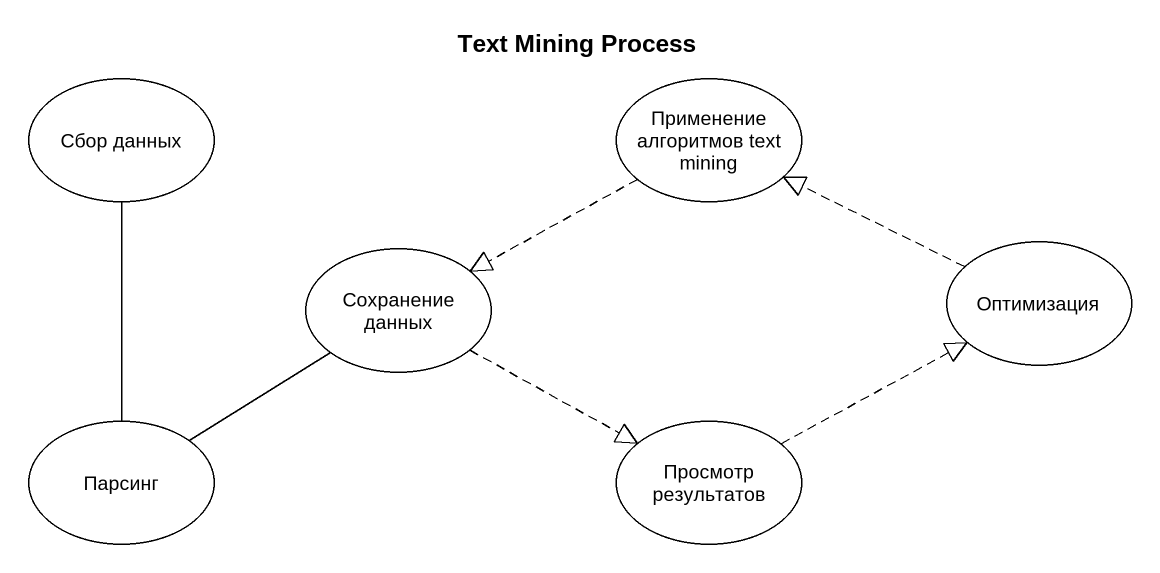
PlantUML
@startuml
title Text Mining Process
usecase "Сбор данных" as Сбор_данных
usecase "Применение алгоритмов text mining" as Применение_алгоритмов_text
usecase "Сохранение данных" as Сохранение_данных
usecase Оптимизация
usecase Парсинг
usecase "Просмотр результатов" as Просмотр_результатов
Сбор_данных -- Парсинг
Применение_алгоритмов_text .left.|> Сохранение_данных
Сохранение_данных .right.|> Просмотр_результатов
Оптимизация .left.|> Применение_алгоритмов_text
Парсинг -up- Сохранение_данных
Просмотр_результатов .right.|> Оптимизация
@enduml
